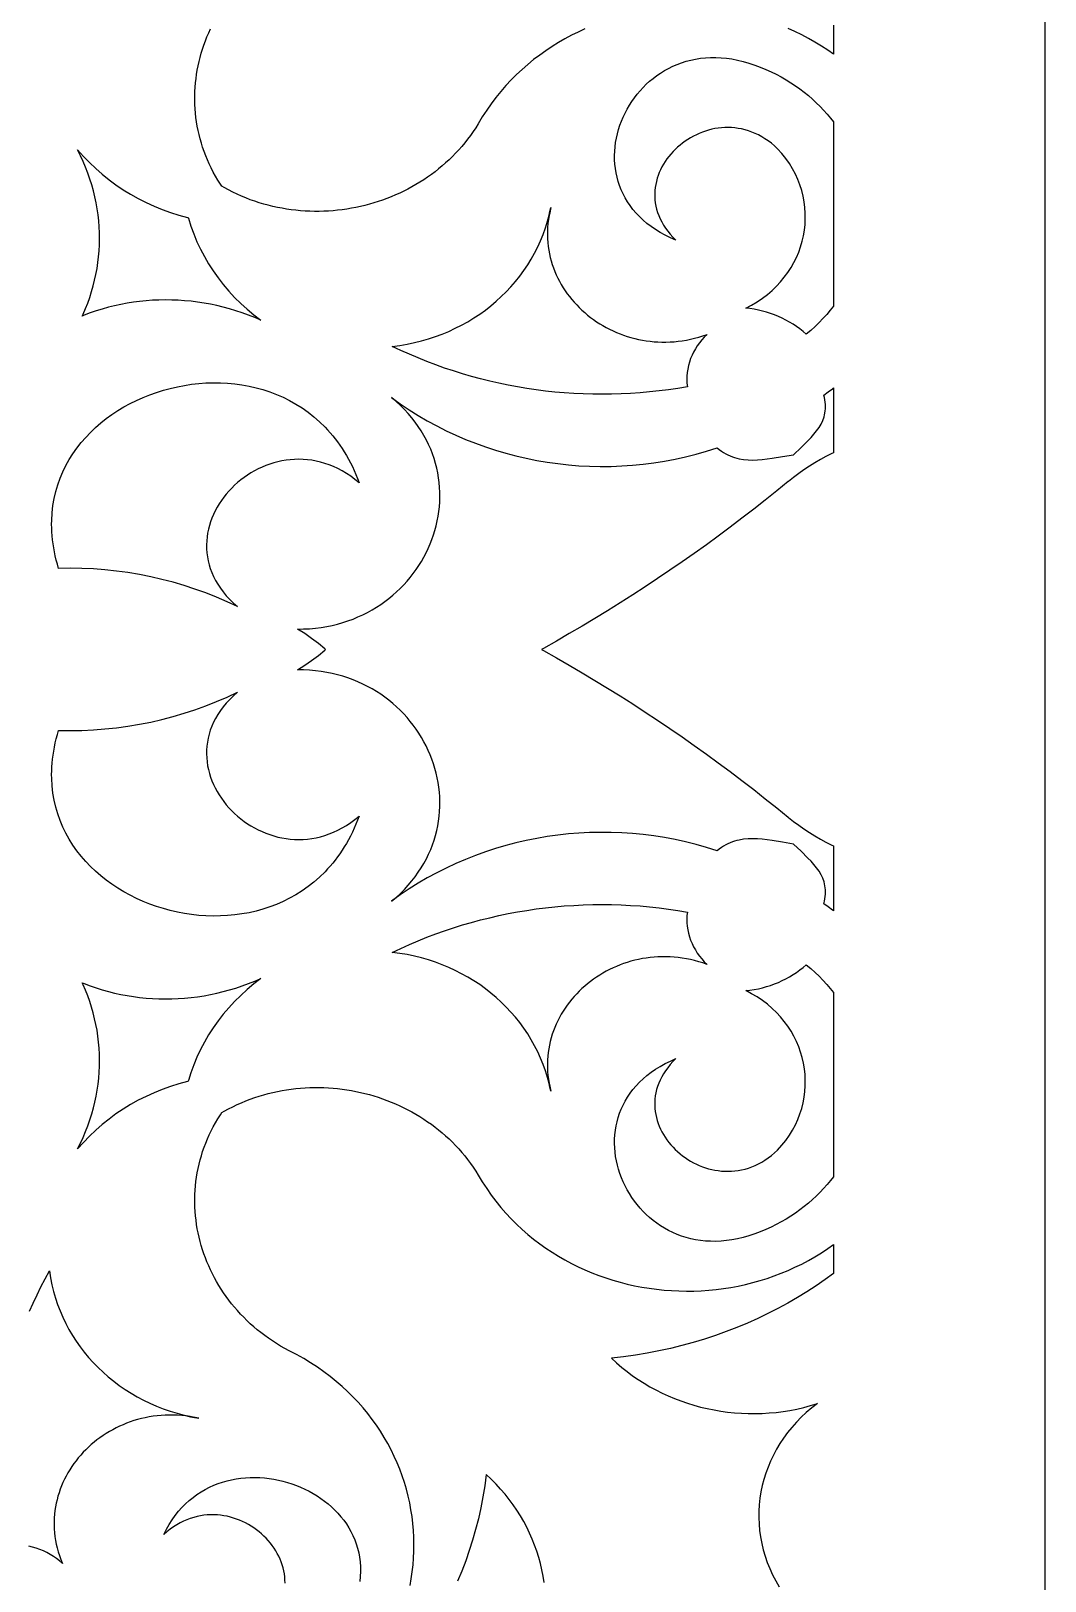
# Model space of a CAD drawing. Extents: x 2430 to 3430, y -1053 to 947.
# Drawn here: x 3190 to 3429.6, y -692.3 to -326.3 of the extents above; entities that cross this region are included whole.
import ezdxf

# ---------------------------------------------------------------- set-up
doc = ezdxf.new("R2010")
doc.units = 0
doc.layers.add('LAYER_1', color=18, linetype='CONTINUOUS')

msp = doc.modelspace()

# ---------------------------------------------------------------- linework, layer by layer
at = {"layer": 'LAYER_1'}
for points in [[(2429.56, -1052.54), (3429.56, -1052.54), (3429.56, 947.46), (2429.56, 947.46)], [(3353.05, -332.6), (3354.32, -332.72), (3355.62, -332.91), (3356.93, -333.16), (3358.27, -333.48), (3359.62, -333.87), (3360.99, -334.33), (3362.31, -334.83), (3363.59, -335.37), (3364.84, -335.93), (3366.06, -336.53), (3367.25, -337.16), (3368.4, -337.82), (3369.52, -338.52), (3370.61, -339.24), (3371.66, -339.99), (3372.68, -340.77), (3373.67, -341.57), (3374.62, -342.4), (3375.54, -343.25), (3376.42, -344.13), (3377.27, -345.03), (3378.09, -345.95), (3378.87, -346.9), (3379.56, -347.78), (3379.56, -391.3), (3378.83, -392.22), (3377.99, -393.21), (3377.11, -394.19), (3376.19, -395.14), (3375.23, -396.07), (3374.22, -396.99), (3373.17, -397.88), (3372.43, -397.24), (3371.66, -396.64), (3370.86, -396.07), (3370.05, -395.53), (3369.21, -395.02), (3368.35, -394.55), (3367.47, -394.11), (3366.57, -393.7), (3365.65, -393.33), (3364.72, -393), (3363.78, -392.7), (3362.82, -392.43), (3361.85, -392.21), (3360.86, -392.02), (3359.87, -391.86), (3358.87, -391.75), (3360.25, -391.03), (3361.56, -390.25), (3362.8, -389.42), (3363.98, -388.52), (3365.09, -387.58), (3366.12, -386.58), (3367.09, -385.54), (3367.98, -384.45), (3368.81, -383.33), (3369.56, -382.17), (3370.23, -380.98), (3370.84, -379.75), (3371.37, -378.5), (3371.82, -377.23), (3372.2, -375.94), (3372.5, -374.63), (3372.73, -373.31), (3372.87, -371.98), (3372.94, -370.64), (3372.93, -369.29), (3372.84, -367.95), (3372.67, -366.61), (3372.42, -365.28), (3372.08, -363.95), (3371.67, -362.64), (3371.17, -361.35), (3370.59, -360.07), (3369.92, -358.82), (3369.17, -357.59), (3368.33, -356.4), (3367.41, -355.23), (3366.4, -354.1), (3365.67, -353.43), (3364.92, -352.81), (3364.17, -352.24), (3363.41, -351.73), (3362.63, -351.26), (3361.86, -350.84), (3361.07, -350.47), (3360.28, -350.15), (3359.49, -349.87), (3358.7, -349.63), (3357.9, -349.44), (3357.1, -349.29), (3356.3, -349.18), (3355.51, -349.12), (3354.72, -349.09), (3353.93, -349.1), (3353.15, -349.15), (3352.37, -349.24), (3351.6, -349.36), (3350.84, -349.52), (3350.09, -349.71), (3349.35, -349.93), (3348.62, -350.18), (3347.9, -350.47), (3347.2, -350.78), (3346.51, -351.13), (3345.84, -351.5), (3345.19, -351.9), (3344.55, -352.32), (3343.94, -352.77), (3343.34, -353.24), (3342.77, -353.73), (3342.21, -354.25), (3341.69, -354.79), (3341.18, -355.35), (3340.71, -355.92), (3340.26, -356.52), (3339.84, -357.13), (3339.44, -357.76), (3339.08, -358.4), (3338.75, -359.05), (3338.45, -359.72), (3338.19, -360.4), (3337.96, -361.09), (3337.77, -361.8), (3337.61, -362.51), (3337.49, -363.22), (3337.41, -363.95), (3337.37, -364.68), (3337.37, -365.42), (3337.42, -366.16), (3337.51, -366.9), (3337.64, -367.65), (3337.82, -368.39), (3338.05, -369.14), (3338.32, -369.88), (3338.64, -370.63), (3339.02, -371.37), (3339.44, -372.11), (3339.92, -372.84), (3340.45, -373.56), (3341.03, -374.28), (3341.67, -374.99), (3342.37, -375.7), (3341.06, -375.13), (3339.82, -374.52), (3338.65, -373.87), (3337.54, -373.19), (3336.49, -372.47), (3335.51, -371.72), (3334.6, -370.94), (3333.74, -370.13), (3332.95, -369.29), (3332.22, -368.42), (3331.55, -367.54), (3330.93, -366.62), (3330.38, -365.69), (3329.88, -364.75), (3329.44, -363.78), (3329.06, -362.8), (3328.73, -361.81), (3328.46, -360.8), (3328.24, -359.79), (3328.07, -358.77), (3327.96, -357.74), (3327.89, -356.72), (3327.88, -355.68), (3327.92, -354.65), (3328, -353.62), (3328.13, -352.6), (3328.32, -351.58), (3328.54, -350.56), (3328.82, -349.56), (3329.13, -348.57), (3329.5, -347.59), (3329.9, -346.62), (3330.35, -345.67), (3330.84, -344.74), (3331.37, -343.83), (3331.94, -342.94), (3332.55, -342.07), (3333.2, -341.23), (3333.89, -340.42), (3334.61, -339.64), (3335.37, -338.88), (3336.17, -338.16), (3337, -337.48), (3337.86, -336.83), (3338.76, -336.22), (3339.69, -335.65), (3340.65, -335.12), (3341.64, -334.64), (3342.66, -334.2), (3343.71, -333.81), (3344.78, -333.46), (3345.89, -333.17), (3347.02, -332.94), (3348.18, -332.75), (3349.36, -332.63), (3350.57, -332.56), (3351.8, -332.55)], [(3202.4, -355.93), (3203.82, -357.39), (3205.31, -358.8), (3206.85, -360.14), (3208.46, -361.42), (3210.11, -362.63), (3211.82, -363.78), (3213.57, -364.85), (3215.37, -365.86), (3217.21, -366.79), (3219.1, -367.65), (3221.02, -368.43), (3222.98, -369.14), (3224.96, -369.76), (3226.98, -370.31), (3227.15, -370.35), (3227.2, -370.51), (3227.79, -372.39), (3228.46, -374.23), (3229.22, -376.05), (3230.07, -377.83), (3230.99, -379.58), (3231.99, -381.29), (3233.07, -382.97), (3234.23, -384.6), (3235.46, -386.18), (3236.77, -387.72), (3238.14, -389.21), (3239.59, -390.64), (3241.11, -392.02), (3242.69, -393.35), (3244.33, -394.61), (3242.88, -393.98), (3241.41, -393.4), (3239.94, -392.86), (3238.45, -392.37), (3236.95, -391.92), (3235.45, -391.51), (3233.94, -391.15), (3232.43, -390.83), (3230.91, -390.55), (3229.38, -390.32), (3227.86, -390.13), (3226.33, -389.98), (3224.81, -389.88), (3223.28, -389.82), (3221.76, -389.8), (3220.24, -389.82), (3218.72, -389.89), (3217.21, -390), (3215.7, -390.15), (3214.21, -390.35), (3212.72, -390.58), (3211.24, -390.86), (3209.77, -391.18), (3208.31, -391.54), (3206.86, -391.95), (3205.43, -392.39), (3204.01, -392.88), (3202.61, -393.41), (3202.1, -393.62), (3202.33, -393.14), (3202.9, -391.84), (3203.42, -390.53), (3203.9, -389.2), (3204.34, -387.85), (3204.73, -386.5), (3205.07, -385.14), (3205.37, -383.76), (3205.63, -382.38), (3205.83, -380.99), (3206, -379.59), (3206.12, -378.18), (3206.19, -376.78), (3206.21, -375.36), (3206.2, -373.95), (3206.13, -372.53), (3206.02, -371.11), (3205.86, -369.7), (3205.66, -368.28), (3205.4, -366.87), (3205.11, -365.45), (3204.76, -364.05), (3204.37, -362.65), (3203.93, -361.25), (3203.45, -359.86), (3202.92, -358.48), (3202.34, -357.11), (3201.71, -355.75), (3201.03, -354.4)], [(3312.48, -369.62), (3312.42, -369.82), (3312.6, -368.95), (3312.83, -368)], [(3312.41, -369.89), (3312.26, -370.82), (3312.15, -371.75), (3312.07, -372.67), (3312.03, -373.58), (3312.02, -374.49), (3312.05, -375.39), (3312.11, -376.28), (3312.21, -377.17), (3312.33, -378.04), (3312.49, -378.91), (3312.69, -379.76), (3312.91, -380.6), (3313.16, -381.44), (3313.45, -382.26), (3313.76, -383.07), (3314.1, -383.86), (3314.47, -384.64), (3314.86, -385.41), (3315.28, -386.17), (3315.73, -386.91), (3316.2, -387.63), (3316.7, -388.34), (3317.22, -389.03), (3317.77, -389.71), (3318.34, -390.36), (3318.93, -391), (3319.54, -391.63), (3320.17, -392.23), (3320.82, -392.81), (3321.5, -393.38), (3322.19, -393.92), (3322.9, -394.44), (3323.63, -394.95), (3324.37, -395.43), (3325.14, -395.88), (3325.91, -396.32), (3326.71, -396.73), (3327.52, -397.12), (3328.34, -397.48), (3329.17, -397.82), (3330.02, -398.13), (3330.88, -398.42), (3331.76, -398.68), (3332.64, -398.91), (3333.53, -399.12), (3334.44, -399.3), (3335.35, -399.45), (3336.27, -399.57), (3337.2, -399.66), (3338.14, -399.72), (3339.08, -399.75), (3340.03, -399.75), (3340.98, -399.72), (3341.94, -399.66), (3342.91, -399.57), (3343.88, -399.44), (3344.85, -399.28), (3345.82, -399.08), (3346.79, -398.85), (3347.77, -398.59), (3348.74, -398.29), (3349.72, -397.95), (3349.08, -398.57), (3348.49, -399.23), (3347.94, -399.91), (3347.43, -400.62), (3346.97, -401.35), (3346.55, -402.11), (3346.18, -402.88), (3345.85, -403.67), (3345.58, -404.48), (3345.35, -405.29), (3345.17, -406.12), (3345.05, -406.95), (3344.97, -407.79), (3344.95, -408.63), (3344.99, -409.47), (3345.07, -410.31), (3342.85, -410.68), (3340.62, -411.01), (3338.38, -411.3), (3336.15, -411.54), (3333.91, -411.74), (3331.67, -411.89), (3329.43, -412), (3327.19, -412.07), (3324.95, -412.09), (3322.71, -412.07), (3320.47, -412), (3318.24, -411.9), (3316.01, -411.74), (3313.79, -411.55), (3311.57, -411.31), (3309.36, -411.03), (3307.15, -410.71), (3304.95, -410.34), (3302.76, -409.93), (3300.58, -409.48), (3298.41, -408.98), (3296.25, -408.45), (3294.1, -407.87), (3291.96, -407.25), (3289.84, -406.58), (3287.73, -405.88), (3285.63, -405.13), (3283.55, -404.34), (3281.48, -403.51), (3279.43, -402.64), (3277.4, -401.73), (3275.38, -400.77), (3277.14, -400.54), (3278.88, -400.25), (3280.59, -399.89), (3282.27, -399.48), (3283.93, -399), (3285.56, -398.46), (3287.16, -397.87), (3288.72, -397.22), (3290.25, -396.51), (3291.75, -395.75), (3293.21, -394.94), (3294.64, -394.07), (3296.02, -393.16), (3297.36, -392.19), (3298.66, -391.18), (3299.92, -390.12), (3301.13, -389.02), (3302.29, -387.88), (3303.41, -386.69), (3304.47, -385.46), (3305.49, -384.19), (3306.45, -382.89), (3307.36, -381.54), (3308.21, -380.16), (3309, -378.75), (3309.74, -377.3), (3310.41, -375.83), (3311.02, -374.32), (3311.57, -372.78), (3312.06, -371.21), (3312.42, -369.82)], [(3234.78, -409.38), (3236.48, -409.46), (3238.18, -409.62), (3239.86, -409.85), (3241.53, -410.16), (3243.19, -410.53), (3244.83, -410.98), (3246.44, -411.51), (3248.03, -412.11), (3249.6, -412.8), (3251.13, -413.56), (3252.62, -414.4), (3254.08, -415.32), (3255.5, -416.32), (3256.87, -417.4), (3258.2, -418.57), (3259.48, -419.82), (3260.1, -420.48), (3260.71, -421.16), (3261.3, -421.86), (3261.88, -422.58), (3262.44, -423.33), (3262.99, -424.09), (3263.52, -424.88), (3264.04, -425.69), (3264.54, -426.52), (3265.02, -427.38), (3265.49, -428.25), (3265.94, -429.15), (3266.37, -430.08), (3266.78, -431.02), (3267.18, -431.99), (3267.55, -432.98), (3266.56, -432.18), (3265.57, -431.45), (3264.56, -430.78), (3263.54, -430.18), (3262.52, -429.64), (3261.5, -429.16), (3260.47, -428.75), (3259.44, -428.39), (3258.4, -428.1), (3257.37, -427.85), (3256.34, -427.67), (3255.31, -427.54), (3254.29, -427.46), (3253.27, -427.43), (3252.26, -427.46), (3251.26, -427.53), (3250.27, -427.65), (3249.29, -427.81), (3248.32, -428.03), (3247.37, -428.28), (3246.43, -428.58), (3245.5, -428.91), (3244.6, -429.29), (3243.71, -429.71), (3242.84, -430.16), (3241.99, -430.64), (3241.17, -431.17), (3240.37, -431.72), (3239.6, -432.31), (3238.85, -432.92), (3238.13, -433.57), (3237.44, -434.24), (3236.79, -434.94), (3236.16, -435.66), (3235.57, -436.4), (3235.01, -437.17), (3234.49, -437.96), (3234, -438.77), (3233.55, -439.6), (3233.15, -440.44), (3232.78, -441.3), (3232.46, -442.17), (3232.18, -443.06), (3231.95, -443.95), (3231.76, -444.86), (3231.62, -445.78), (3231.53, -446.7), (3231.49, -447.63), (3231.5, -448.56), (3231.57, -449.5), (3231.69, -450.44), (3231.86, -451.38), (3232.1, -452.32), (3232.39, -453.25), (3232.74, -454.19), (3233.15, -455.12), (3233.62, -456.04), (3234.16, -456.95), (3234.76, -457.86), (3235.43, -458.76), (3236.17, -459.64), (3236.97, -460.52), (3237.85, -461.37), (3238.8, -462.22), (3236.34, -461.07), (3233.85, -460), (3231.32, -459), (3228.77, -458.08), (3226.19, -457.24), (3223.58, -456.48), (3220.95, -455.79), (3218.3, -455.18), (3215.63, -454.65), (3212.94, -454.2), (3210.23, -453.83), (3207.51, -453.54), (3204.79, -453.33), (3202.05, -453.2), (3199.3, -453.16), (3196.55, -453.19), (3196.26, -452.2), (3196, -451.22), (3195.76, -450.24), (3195.56, -449.28), (3195.39, -448.32), (3195.24, -447.37), (3195.12, -446.43), (3195.02, -445.5), (3194.96, -444.58), (3194.92, -443.66), (3194.9, -442.76), (3194.92, -441.87), (3195.02, -440.1), (3195.21, -438.38), (3195.5, -436.7), (3195.89, -435.06), (3196.36, -433.46), (3196.92, -431.9), (3197.56, -430.38), (3198.28, -428.91), (3199.07, -427.49), (3199.94, -426.11), (3200.88, -424.78), (3201.89, -423.5), (3202.96, -422.26), (3204.09, -421.08), (3205.28, -419.95), (3206.52, -418.86), (3207.82, -417.84), (3209.16, -416.86), (3210.55, -415.94), (3211.98, -415.08), (3213.45, -414.27), (3214.96, -413.52), (3216.5, -412.83), (3218.08, -412.2), (3219.68, -411.63), (3221.3, -411.12), (3222.94, -410.68), (3224.6, -410.29), (3226.28, -409.97), (3227.97, -409.72), (3229.67, -409.53), (3231.37, -409.41), (3233.08, -409.36)], [(3379.56, -425.92), (3379.18, -426.1), (3377.82, -426.79), (3376.49, -427.51), (3375.18, -428.28), (3373.89, -429.08), (3372.62, -429.92), (3371.38, -430.8), (3370.16, -431.71), (3368.97, -432.67), (3368.92, -432.69), (3366.22, -434.89), (3363.49, -437.07), (3360.75, -439.23), (3357.98, -441.36), (3355.19, -443.47), (3352.39, -445.55), (3349.56, -447.61), (3346.71, -449.65), (3343.85, -451.66), (3340.96, -453.64), (3338.05, -455.6), (3335.13, -457.53), (3332.19, -459.44), (3329.23, -461.33), (3326.24, -463.18), (3323.25, -465.02), (3320.23, -466.82), (3317.19, -468.6), (3314.14, -470.36), (3311.07, -472.09), (3310.64, -472.33), (3311.07, -472.57), (3314.14, -474.29), (3317.19, -476.05), (3320.23, -477.83), (3323.25, -479.63), (3326.24, -481.47), (3329.23, -483.32), (3332.19, -485.21), (3335.13, -487.12), (3338.05, -489.05), (3340.96, -491.01), (3343.85, -492.99), (3346.71, -495), (3349.56, -497.04), (3352.39, -499.1), (3355.19, -501.18), (3357.98, -503.29), (3360.75, -505.42), (3363.49, -507.58), (3366.22, -509.76), (3368.92, -511.97), (3368.97, -511.99), (3370.16, -512.94), (3371.38, -513.85), (3372.62, -514.73), (3373.89, -515.57), (3375.18, -516.37), (3376.49, -517.14), (3377.82, -517.86), (3379.18, -518.55), (3379.56, -518.73), (3379.56, -534.06), (3379.35, -533.89), (3378.34, -533.13), (3377.3, -532.38), (3377.44, -531.79), (3377.55, -531.22), (3377.63, -530.67), (3377.68, -530.13), (3377.7, -529.61), (3377.69, -529.11), (3377.65, -528.62), (3377.58, -528.15), (3377.49, -527.68), (3377.37, -527.23), (3377.06, -526.36), (3376.66, -525.52), (3376.18, -524.71), (3375.62, -523.92), (3374.99, -523.14), (3374.3, -522.36), (3373.56, -521.59), (3371.93, -519.99), (3370.16, -518.29), (3367.54, -517.88), (3365.07, -517.47), (3363.89, -517.3), (3362.73, -517.16), (3361.61, -517.07), (3360.5, -517.03), (3359.41, -517.06), (3358.34, -517.16), (3357.28, -517.34), (3356.75, -517.47), (3356.23, -517.62), (3355.71, -517.8), (3355.19, -518.01), (3354.67, -518.24), (3354.15, -518.51), (3353.63, -518.8), (3353.12, -519.13), (3352.6, -519.5), (3352.08, -519.9), (3349.62, -519.12), (3347.15, -518.42), (3344.66, -517.79), (3342.17, -517.25), (3339.66, -516.77), (3337.14, -516.38), (3334.62, -516.06), (3332.1, -515.81), (3329.57, -515.64), (3327.04, -515.55), (3324.51, -515.53), (3321.99, -515.58), (3319.47, -515.71), (3316.96, -515.91), (3314.46, -516.19), (3311.97, -516.53), (3309.5, -516.96), (3307.03, -517.45), (3304.59, -518.01), (3302.16, -518.65), (3299.76, -519.36), (3297.37, -520.14), (3295.01, -520.99), (3292.68, -521.91), (3290.38, -522.9), (3288.1, -523.96), (3285.86, -525.09), (3283.65, -526.29), (3281.48, -527.56), (3279.35, -528.9), (3277.25, -530.31), (3275.2, -531.78), (3276.27, -530.87), (3277.28, -529.93), (3278.24, -528.98), (3279.14, -528), (3279.99, -527), (3280.78, -525.99), (3281.52, -524.96), (3282.21, -523.91), (3282.84, -522.85), (3283.43, -521.78), (3283.96, -520.69), (3284.45, -519.59), (3284.88, -518.49), (3285.26, -517.37), (3285.6, -516.25), (3285.89, -515.12), (3286.12, -513.99), (3286.32, -512.85), (3286.46, -511.71), (3286.56, -510.57), (3286.61, -509.43), (3286.62, -508.29), (3286.58, -507.15), (3286.5, -506.02), (3286.38, -504.89), (3286.21, -503.77), (3286, -502.65), (3285.74, -501.54), (3285.45, -500.44), (3285.11, -499.36), (3284.74, -498.28), (3284.32, -497.22), (3283.87, -496.17), (3283.37, -495.13), (3282.84, -494.12), (3282.27, -493.12), (3281.66, -492.14), (3281.01, -491.17), (3280.33, -490.24), (3279.62, -489.32), (3278.86, -488.42), (3278.08, -487.56), (3277.25, -486.71), (3276.4, -485.9), (3275.51, -485.11), (3274.59, -484.35), (3273.63, -483.63), (3272.65, -482.93), (3271.63, -482.27), (3270.59, -481.64), (3269.51, -481.05), (3268.4, -480.5), (3267.27, -479.98), (3266.1, -479.5), (3264.91, -479.06), (3263.69, -478.67), (3262.45, -478.31), (3261.17, -478), (3259.88, -477.74), (3258.55, -477.52), (3257.2, -477.35), (3255.83, -477.22), (3254.43, -477.15), (3253.01, -477.13), (3254.7, -476.05), (3256.33, -474.92), (3257.91, -473.73), (3259.43, -472.49), (3259.61, -472.33), (3259.43, -472.16), (3257.91, -470.92), (3256.33, -469.73), (3254.7, -468.6), (3253.01, -467.52), (3254.43, -467.5), (3255.83, -467.43), (3257.2, -467.3), (3258.55, -467.13), (3259.88, -466.91), (3261.17, -466.65), (3262.45, -466.34), (3263.69, -465.99), (3264.91, -465.59), (3266.1, -465.15), (3267.27, -464.67), (3268.4, -464.16), (3269.51, -463.6), (3270.59, -463.01), (3271.63, -462.38), (3272.65, -461.72), (3273.63, -461.02), (3274.59, -460.3), (3275.51, -459.54), (3276.4, -458.75), (3277.25, -457.94), (3278.08, -457.09), (3278.86, -456.23), (3279.62, -455.33), (3280.33, -454.42), (3281.01, -453.48), (3281.66, -452.52), (3282.27, -451.53), (3282.84, -450.53), (3283.37, -449.52), (3283.87, -448.48), (3284.32, -447.43), (3284.74, -446.37), (3285.11, -445.29), (3285.45, -444.21), (3285.74, -443.11), (3286, -442), (3286.21, -440.88), (3286.38, -439.76), (3286.5, -438.63), (3286.58, -437.5), (3286.62, -436.36), (3286.61, -435.22), (3286.56, -434.08), (3286.46, -432.94), (3286.32, -431.8), (3286.12, -430.66), (3285.89, -429.53), (3285.6, -428.4), (3285.26, -427.28), (3284.88, -426.16), (3284.45, -425.06), (3283.96, -423.96), (3283.43, -422.88), (3282.84, -421.8), (3282.21, -420.74), (3281.52, -419.69), (3280.78, -418.66), (3279.99, -417.65), (3279.14, -416.65), (3278.24, -415.67), (3277.28, -414.72), (3276.27, -413.78), (3275.2, -412.87), (3277.25, -414.34), (3279.35, -415.75), (3281.48, -417.09), (3283.65, -418.36), (3285.86, -419.56), (3288.1, -420.69), (3290.38, -421.75), (3292.68, -422.74), (3295.01, -423.66), (3297.37, -424.51), (3299.76, -425.29), (3302.16, -426), (3304.59, -426.64), (3307.03, -427.2), (3309.5, -427.7), (3311.97, -428.12), (3314.46, -428.46), (3316.96, -428.74), (3319.47, -428.94), (3321.99, -429.07), (3324.51, -429.12), (3327.04, -429.1), (3329.57, -429.01), (3332.1, -428.84), (3334.62, -428.59), (3337.14, -428.27), (3339.66, -427.88), (3342.17, -427.4), (3344.66, -426.86), (3347.15, -426.23), (3349.62, -425.53), (3352.08, -424.75), (3352.6, -425.15), (3353.12, -425.52), (3353.63, -425.85), (3354.15, -426.14), (3354.67, -426.41), (3355.19, -426.65), (3355.71, -426.85), (3356.23, -427.03), (3356.75, -427.18), (3357.28, -427.31), (3358.34, -427.49), (3359.41, -427.59), (3360.5, -427.62), (3361.61, -427.58), (3362.73, -427.49), (3363.89, -427.35), (3365.07, -427.18), (3367.54, -426.77), (3370.16, -426.36), (3371.93, -424.66), (3373.56, -423.07), (3374.3, -422.29), (3374.99, -421.51), (3375.62, -420.73), (3376.18, -419.94), (3376.66, -419.13), (3377.06, -418.29), (3377.37, -417.42), (3377.49, -416.97), (3377.58, -416.51), (3377.65, -416.03), (3377.69, -415.54), (3377.7, -415.04), (3377.68, -414.52), (3377.63, -413.98), (3377.55, -413.43), (3377.44, -412.86), (3377.3, -412.27), (3378.34, -411.52), (3379.35, -410.76), (3379.56, -410.59)], [(3237.85, -483.28), (3236.97, -484.14), (3236.17, -485.01), (3235.43, -485.89), (3234.76, -486.79), (3234.16, -487.7), (3233.62, -488.61), (3233.15, -489.54), (3232.74, -490.46), (3232.39, -491.4), (3232.1, -492.33), (3231.86, -493.27), (3231.69, -494.21), (3231.57, -495.15), (3231.5, -496.09), (3231.49, -497.02), (3231.53, -497.95), (3231.62, -498.87), (3231.76, -499.79), (3231.95, -500.7), (3232.18, -501.59), (3232.46, -502.48), (3232.78, -503.35), (3233.15, -504.21), (3233.55, -505.05), (3234, -505.88), (3234.49, -506.69), (3235.01, -507.48), (3235.57, -508.25), (3236.16, -508.99), (3236.79, -509.71), (3237.44, -510.41), (3238.13, -511.08), (3238.85, -511.73), (3239.6, -512.35), (3240.37, -512.93), (3241.17, -513.48), (3241.99, -514.01), (3242.84, -514.49), (3243.71, -514.95), (3244.6, -515.36), (3245.5, -515.74), (3246.43, -516.07), (3247.37, -516.37), (3248.32, -516.63), (3249.29, -516.84), (3250.27, -517), (3251.26, -517.12), (3252.26, -517.19), (3253.27, -517.22), (3254.29, -517.19), (3255.31, -517.11), (3256.34, -516.98), (3257.37, -516.8), (3258.4, -516.56), (3259.44, -516.26), (3260.47, -515.9), (3261.5, -515.49), (3262.52, -515.01), (3263.54, -514.47), (3264.56, -513.87), (3265.57, -513.2), (3266.56, -512.47), (3267.55, -511.67), (3267.18, -512.66), (3266.78, -513.63), (3266.37, -514.57), (3265.94, -515.5), (3265.49, -516.4), (3265.02, -517.27), (3264.54, -518.13), (3264.04, -518.96), (3263.52, -519.77), (3262.99, -520.56), (3262.44, -521.33), (3261.88, -522.07), (3261.3, -522.79), (3260.71, -523.49), (3260.1, -524.17), (3259.48, -524.83), (3258.2, -526.08), (3256.87, -527.25), (3255.5, -528.33), (3254.08, -529.33), (3252.62, -530.25), (3251.13, -531.09), (3249.6, -531.85), (3248.03, -532.54), (3246.44, -533.14), (3244.83, -533.67), (3243.19, -534.12), (3241.53, -534.5), (3239.86, -534.8), (3238.18, -535.03), (3236.48, -535.19), (3234.78, -535.27), (3233.08, -535.29), (3231.37, -535.24), (3229.67, -535.12), (3227.97, -534.93), (3226.28, -534.68), (3224.6, -534.36), (3222.94, -533.98), (3221.3, -533.53), (3219.68, -533.02), (3218.08, -532.45), (3216.5, -531.82), (3214.96, -531.13), (3213.45, -530.38), (3211.98, -529.57), (3210.55, -528.71), (3209.16, -527.79), (3207.82, -526.81), (3206.52, -525.79), (3205.28, -524.71), (3204.09, -523.57), (3202.96, -522.39), (3201.89, -521.15), (3200.88, -519.87), (3199.94, -518.54), (3199.07, -517.16), (3198.28, -515.74), (3197.56, -514.27), (3196.92, -512.75), (3196.36, -511.19), (3195.89, -509.59), (3195.5, -507.95), (3195.21, -506.27), (3195.02, -504.55), (3194.92, -502.79), (3194.9, -501.89), (3194.92, -500.99), (3194.96, -500.07), (3195.02, -499.15), (3195.12, -498.22), (3195.24, -497.28), (3195.39, -496.33), (3195.56, -495.37), (3195.76, -494.41), (3196, -493.43), (3196.26, -492.45), (3196.55, -491.46), (3199.3, -491.5), (3202.05, -491.45), (3204.79, -491.32), (3207.51, -491.11), (3210.23, -490.82), (3212.94, -490.45), (3215.63, -490), (3218.3, -489.47), (3220.95, -488.86), (3223.58, -488.17), (3226.19, -487.41), (3228.77, -486.57), (3231.32, -485.65), (3233.85, -484.65), (3236.34, -483.58), (3238.8, -482.43)], [(3327.19, -532.58), (3329.43, -532.65), (3331.67, -532.76), (3333.91, -532.91), (3336.15, -533.11), (3338.38, -533.35), (3340.62, -533.64), (3342.85, -533.97), (3345.07, -534.34), (3344.99, -535.18), (3344.95, -536.02), (3344.97, -536.86), (3345.05, -537.7), (3345.17, -538.53), (3345.35, -539.36), (3345.58, -540.18), (3345.85, -540.98), (3346.18, -541.77), (3346.55, -542.55), (3346.97, -543.3), (3347.43, -544.03), (3347.94, -544.74), (3348.49, -545.42), (3349.08, -546.08), (3349.72, -546.7), (3348.74, -546.36), (3347.77, -546.06), (3346.79, -545.8), (3345.82, -545.57), (3344.85, -545.37), (3343.88, -545.21), (3342.91, -545.08), (3341.94, -544.99), (3340.98, -544.93), (3340.03, -544.9), (3339.08, -544.9), (3338.14, -544.93), (3337.2, -544.99), (3336.27, -545.08), (3335.35, -545.2), (3334.44, -545.35), (3333.53, -545.53), (3332.64, -545.74), (3331.76, -545.97), (3330.88, -546.23), (3330.02, -546.52), (3329.17, -546.83), (3328.34, -547.17), (3327.52, -547.53), (3326.71, -547.92), (3325.91, -548.33), (3325.14, -548.77), (3324.37, -549.23), (3323.63, -549.7), (3322.9, -550.21), (3322.19, -550.73), (3321.5, -551.27), (3320.82, -551.84), (3320.17, -552.42), (3319.54, -553.02), (3318.93, -553.65), (3318.34, -554.29), (3317.77, -554.95), (3317.22, -555.62), (3316.7, -556.31), (3316.2, -557.02), (3315.73, -557.75), (3315.28, -558.48), (3314.86, -559.24), (3314.47, -560.01), (3314.1, -560.79), (3313.76, -561.59), (3313.45, -562.39), (3313.16, -563.21), (3312.91, -564.05), (3312.69, -564.89), (3312.49, -565.74), (3312.33, -566.61), (3312.21, -567.48), (3312.11, -568.37), (3312.05, -569.26), (3312.02, -570.16), (3312.03, -571.07), (3312.07, -571.98), (3312.15, -572.9), (3312.26, -573.83), (3312.41, -574.76), (3312.42, -574.83), (3312.06, -573.44), (3311.57, -571.87), (3311.02, -570.33), (3310.41, -568.82), (3309.74, -567.35), (3309, -565.9), (3308.21, -564.49), (3307.36, -563.11), (3306.45, -561.76), (3305.49, -560.46), (3304.47, -559.19), (3303.41, -557.96), (3302.29, -556.77), (3301.13, -555.63), (3299.92, -554.53), (3298.66, -553.47), (3297.36, -552.46), (3296.02, -551.49), (3294.64, -550.58), (3293.21, -549.72), (3291.75, -548.9), (3290.25, -548.14), (3288.72, -547.43), (3287.16, -546.78), (3285.56, -546.19), (3283.93, -545.65), (3282.27, -545.17), (3280.59, -544.76), (3278.88, -544.4), (3277.14, -544.11), (3275.38, -543.88), (3277.4, -542.92), (3279.43, -542.01), (3281.48, -541.14), (3283.55, -540.31), (3285.63, -539.52), (3287.73, -538.77), (3289.84, -538.07), (3291.96, -537.4), (3294.1, -536.78), (3296.25, -536.2), (3298.41, -535.67), (3300.58, -535.17), (3302.76, -534.72), (3304.95, -534.31), (3307.15, -533.94), (3309.36, -533.62), (3311.57, -533.34), (3313.79, -533.1), (3316.01, -532.91), (3318.24, -532.76), (3320.47, -532.65), (3322.71, -532.58), (3324.95, -532.56)], [(3374.22, -547.67), (3375.23, -548.58), (3376.19, -549.51), (3377.11, -550.46), (3377.99, -551.44), (3378.83, -552.43), (3379.56, -553.35), (3379.56, -596.87), (3378.87, -597.76), (3378.09, -598.7), (3377.27, -599.62), (3376.42, -600.52), (3375.54, -601.4), (3374.62, -602.25), (3373.67, -603.08), (3372.68, -603.88), (3371.66, -604.66), (3370.61, -605.41), (3369.52, -606.13), (3368.4, -606.83), (3367.25, -607.49), (3366.06, -608.12), (3364.84, -608.72), (3363.59, -609.29), (3362.31, -609.82), (3360.99, -610.32), (3359.62, -610.78), (3358.27, -611.17), (3356.93, -611.49), (3355.62, -611.75), (3354.32, -611.93), (3353.05, -612.05), (3351.8, -612.1), (3350.57, -612.09), (3349.36, -612.03), (3348.18, -611.9), (3347.02, -611.72), (3345.89, -611.48), (3344.78, -611.19), (3343.71, -610.84), (3342.66, -610.45), (3341.64, -610.01), (3340.65, -609.53), (3339.69, -609), (3338.76, -608.43), (3337.86, -607.82), (3337, -607.17), (3336.17, -606.49), (3335.37, -605.77), (3334.61, -605.02), (3333.89, -604.23), (3333.2, -603.42), (3332.55, -602.58), (3331.94, -601.71), (3331.37, -600.82), (3330.84, -599.91), (3330.35, -598.98), (3329.9, -598.03), (3329.5, -597.07), (3329.13, -596.09), (3328.82, -595.09), (3328.54, -594.09), (3328.32, -593.07), (3328.13, -592.05), (3328, -591.03), (3327.92, -590), (3327.88, -588.97), (3327.89, -587.94), (3327.96, -586.91), (3328.07, -585.88), (3328.24, -584.86), (3328.46, -583.85), (3328.73, -582.84), (3329.06, -581.85), (3329.44, -580.87), (3329.88, -579.91), (3330.38, -578.96), (3330.93, -578.03), (3331.55, -577.12), (3332.22, -576.23), (3332.95, -575.36), (3333.74, -574.52), (3334.6, -573.71), (3335.51, -572.93), (3336.49, -572.18), (3337.54, -571.46), (3338.65, -570.78), (3339.82, -570.13), (3341.06, -569.52), (3342.37, -568.95), (3341.67, -569.66), (3341.03, -570.37), (3340.45, -571.09), (3339.92, -571.81), (3339.44, -572.54), (3339.02, -573.28), (3338.64, -574.02), (3338.32, -574.77), (3338.05, -575.51), (3337.82, -576.26), (3337.64, -577), (3337.51, -577.75), (3337.42, -578.49), (3337.37, -579.23), (3337.37, -579.97), (3337.41, -580.7), (3337.49, -581.43), (3337.61, -582.15), (3337.77, -582.86), (3337.96, -583.56), (3338.19, -584.25), (3338.45, -584.93), (3338.75, -585.6), (3339.08, -586.25), (3339.44, -586.9), (3339.84, -587.52), (3340.26, -588.13), (3340.71, -588.73), (3341.18, -589.3), (3341.69, -589.86), (3342.21, -590.4), (3342.77, -590.92), (3343.34, -591.41), (3343.94, -591.88), (3344.55, -592.33), (3345.19, -592.76), (3345.84, -593.15), (3346.51, -593.53), (3347.2, -593.87), (3347.9, -594.18), (3348.62, -594.47), (3349.35, -594.72), (3350.09, -594.95), (3350.84, -595.14), (3351.6, -595.29), (3352.37, -595.41), (3353.15, -595.5), (3353.93, -595.55), (3354.72, -595.56), (3355.51, -595.53), (3356.3, -595.47), (3357.1, -595.36), (3357.9, -595.21), (3358.7, -595.02), (3359.49, -594.79), (3360.28, -594.51), (3361.07, -594.18), (3361.86, -593.81), (3362.63, -593.39), (3363.41, -592.92), (3364.17, -592.41), (3364.92, -591.84), (3365.67, -591.22), (3366.4, -590.55), (3367.41, -589.42), (3368.33, -588.25), (3369.17, -587.06), (3369.92, -585.83), (3370.59, -584.58), (3371.17, -583.3), (3371.67, -582.01), (3372.08, -580.7), (3372.42, -579.37), (3372.67, -578.04), (3372.84, -576.7), (3372.93, -575.36), (3372.94, -574.01), (3372.87, -572.67), (3372.73, -571.34), (3372.5, -570.02), (3372.2, -568.71), (3371.82, -567.42), (3371.37, -566.15), (3370.84, -564.9), (3370.23, -563.67), (3369.56, -562.48), (3368.81, -561.32), (3367.98, -560.2), (3367.09, -559.11), (3366.12, -558.07), (3365.09, -557.08), (3363.98, -556.13), (3362.8, -555.24), (3361.56, -554.4), (3360.25, -553.62), (3358.87, -552.9), (3359.87, -552.79), (3360.86, -552.63), (3361.85, -552.44), (3362.82, -552.22), (3363.78, -551.95), (3364.72, -551.65), (3365.65, -551.32), (3366.57, -550.95), (3367.47, -550.54), (3368.35, -550.1), (3369.21, -549.63), (3370.05, -549.12), (3370.86, -548.58), (3371.66, -548.01), (3372.43, -547.41), (3373.17, -546.78)], [(3242.69, -551.3), (3241.11, -552.63), (3239.59, -554.01), (3238.14, -555.44), (3236.77, -556.93), (3235.46, -558.47), (3234.23, -560.06), (3233.07, -561.68), (3231.99, -563.36), (3230.99, -565.07), (3230.07, -566.82), (3229.22, -568.6), (3228.46, -570.42), (3227.79, -572.27), (3227.2, -574.14), (3227.15, -574.3), (3226.98, -574.34), (3224.96, -574.89), (3222.98, -575.51), (3221.02, -576.22), (3219.1, -577), (3217.21, -577.86), (3215.37, -578.79), (3213.57, -579.8), (3211.82, -580.87), (3210.11, -582.02), (3208.46, -583.23), (3206.85, -584.51), (3205.31, -585.85), (3203.82, -587.26), (3202.4, -588.73), (3201.03, -590.25), (3201.71, -588.9), (3202.34, -587.54), (3202.92, -586.17), (3203.45, -584.79), (3203.93, -583.4), (3204.37, -582.01), (3204.76, -580.6), (3205.11, -579.2), (3205.4, -577.79), (3205.66, -576.37), (3205.86, -574.95), (3206.02, -573.54), (3206.13, -572.12), (3206.2, -570.7), (3206.21, -569.29), (3206.19, -567.87), (3206.12, -566.47), (3206, -565.06), (3205.83, -563.66), (3205.63, -562.27), (3205.37, -560.89), (3205.07, -559.52), (3204.73, -558.15), (3204.34, -556.8), (3203.9, -555.45), (3203.42, -554.12), (3202.9, -552.81), (3202.33, -551.51), (3202.1, -551.03), (3202.61, -551.24), (3204.01, -551.77), (3205.43, -552.26), (3206.86, -552.7), (3208.31, -553.11), (3209.77, -553.47), (3211.24, -553.79), (3212.72, -554.07), (3214.21, -554.3), (3215.7, -554.5), (3217.21, -554.65), (3218.72, -554.76), (3220.24, -554.83), (3221.76, -554.85), (3223.28, -554.83), (3224.81, -554.77), (3226.33, -554.67), (3227.86, -554.52), (3229.38, -554.33), (3230.91, -554.1), (3232.43, -553.82), (3233.94, -553.5), (3235.45, -553.14), (3236.95, -552.73), (3238.45, -552.28), (3239.94, -551.79), (3241.41, -551.25), (3242.88, -550.67), (3244.33, -550.04)], [(3312.48, -575.03), (3312.83, -576.65), (3312.6, -575.7), (3312.42, -574.83)], [(3228.67, -653.66), (3229.68, -653.87), (3227.94, -653.55), (3227.72, -653.5)]]:
    msp.add_lwpolyline(points, close=True, dxfattribs=at)
for points in [[(3379.56, -324.92), (3379.56, -331.79), (3378.22, -330.84), (3376.73, -329.86), (3375.21, -328.92), (3373.67, -328.04), (3372.1, -327.2), (3370.5, -326.42), (3368.89, -325.69)], [(3320.89, -325.81), (3319.28, -326.54), (3317.7, -327.32), (3316.15, -328.15), (3314.62, -329.04), (3313.11, -329.97), (3311.64, -330.95), (3310.19, -331.98), (3308.77, -333.06), (3307.39, -334.19), (3306.04, -335.37), (3304.73, -336.59), (3303.45, -337.87), (3302.21, -339.2), (3301.01, -340.57), (3299.85, -342), (3298.74, -343.47), (3297.67, -345), (3296.64, -346.57), (3295.67, -348.19), (3295.08, -349.14), (3294.47, -350.06), (3293.83, -350.97), (3293.17, -351.85), (3292.49, -352.71), (3291.79, -353.56), (3291.07, -354.38), (3290.32, -355.18), (3289.56, -355.96), (3288.78, -356.72), (3287.98, -357.46), (3287.16, -358.17), (3286.32, -358.86), (3285.47, -359.54), (3284.6, -360.19), (3283.72, -360.81), (3282.81, -361.42), (3281.9, -362), (3280.97, -362.56), (3280.03, -363.1), (3279.07, -363.62), (3278.1, -364.11), (3277.12, -364.58), (3276.13, -365.02), (3275.13, -365.44), (3274.11, -365.84), (3273.09, -366.22), (3272.06, -366.57), (3271.02, -366.9), (3269.97, -367.2), (3268.92, -367.48), (3267.86, -367.73), (3266.79, -367.96), (3265.72, -368.16), (3264.64, -368.34), (3263.55, -368.5), (3262.47, -368.63), (3261.38, -368.73), (3260.29, -368.81), (3259.19, -368.87), (3258.09, -368.89), (3257, -368.9), (3255.9, -368.87), (3254.8, -368.82), (3253.7, -368.74), (3252.6, -368.64), (3251.51, -368.51), (3250.42, -368.36), (3249.33, -368.17), (3248.24, -367.96), (3247.16, -367.72), (3246.08, -367.46), (3245.01, -367.17), (3243.94, -366.85), (3242.88, -366.5), (3241.83, -366.13), (3240.79, -365.72), (3239.75, -365.29), (3238.72, -364.83), (3237.7, -364.34), (3236.69, -363.83), (3235.69, -363.28), (3235.12, -362.95), (3234.77, -362.43), (3234.18, -361.5), (3233.62, -360.56), (3233.1, -359.61), (3232.6, -358.65), (3232.14, -357.69), (3231.7, -356.72), (3231.3, -355.74), (3230.93, -354.76), (3230.58, -353.77), (3230.27, -352.77), (3229.98, -351.77), (3229.73, -350.76), (3229.5, -349.76), (3229.3, -348.74), (3229.13, -347.73), (3229, -346.71), (3228.88, -345.69), (3228.8, -344.68), (3228.75, -343.66), (3228.72, -342.64), (3228.72, -341.62), (3228.75, -340.6), (3228.81, -339.58), (3228.9, -338.56), (3229.01, -337.55), (3229.15, -336.54), (3229.31, -335.54), (3229.51, -334.54), (3229.73, -333.54), (3229.98, -332.55), (3230.25, -331.56), (3230.55, -330.58), (3230.87, -329.61), (3231.23, -328.64), (3231.6, -327.68), (3232.01, -326.74), (3232.44, -325.8)], [(3279.56, -693.39), (3279.85, -691.77), (3280.09, -690.15), (3280.28, -688.52), (3280.41, -686.88), (3280.48, -685.25), (3280.5, -683.61), (3280.47, -681.98), (3280.38, -680.34), (3280.24, -678.71), (3280.04, -677.08), (3279.79, -675.46), (3279.49, -673.85), (3279.13, -672.24), (3278.72, -670.65), (3278.25, -669.06), (3277.73, -667.49), (3277.16, -665.93), (3276.53, -664.39), (3275.85, -662.87), (3275.11, -661.36), (3274.32, -659.87), (3273.48, -658.4), (3272.59, -656.96), (3271.64, -655.53), (3270.63, -654.14), (3269.58, -652.76), (3268.47, -651.42), (3267.31, -650.11), (3266.09, -648.82), (3264.82, -647.57), (3263.5, -646.35), (3262.12, -645.16), (3260.7, -644.01), (3259.21, -642.9), (3257.68, -641.82), (3256.09, -640.79), (3254.45, -639.79), (3252.76, -638.84), (3251.01, -637.93), (3250, -637.39), (3249, -636.82), (3248.03, -636.23), (3247.07, -635.62), (3246.14, -634.98), (3245.24, -634.33), (3244.35, -633.66), (3243.49, -632.97), (3242.65, -632.26), (3241.83, -631.54), (3241.04, -630.79), (3240.27, -630.03), (3239.52, -629.26), (3238.8, -628.46), (3238.1, -627.65), (3237.42, -626.83), (3236.77, -626), (3236.14, -625.15), (3235.54, -624.28), (3234.96, -623.41), (3234.41, -622.52), (3233.88, -621.62), (3233.37, -620.71), (3232.89, -619.79), (3232.44, -618.86), (3232.01, -617.92), (3231.6, -616.97), (3231.23, -616.01), (3230.87, -615.04), (3230.55, -614.07), (3230.25, -613.09), (3229.98, -612.1), (3229.73, -611.11), (3229.51, -610.12), (3229.31, -609.11), (3229.15, -608.11), (3229.01, -607.1), (3228.9, -606.09), (3228.81, -605.07), (3228.75, -604.05), (3228.72, -603.04), (3228.72, -602.02), (3228.75, -601), (3228.8, -599.98), (3228.88, -598.96), (3229, -597.94), (3229.13, -596.92), (3229.3, -595.91), (3229.5, -594.89), (3229.73, -593.89), (3229.98, -592.88), (3230.27, -591.88), (3230.58, -590.88), (3230.93, -589.89), (3231.3, -588.91), (3231.7, -587.93), (3232.14, -586.96), (3232.6, -586), (3233.1, -585.04), (3233.62, -584.09), (3234.18, -583.15), (3234.77, -582.23), (3235.12, -581.7), (3235.69, -581.37), (3236.69, -580.82), (3237.7, -580.31), (3238.72, -579.82), (3239.75, -579.36), (3240.79, -578.93), (3241.83, -578.52), (3242.88, -578.15), (3243.94, -577.8), (3245.01, -577.48), (3246.08, -577.19), (3247.16, -576.93), (3248.24, -576.69), (3249.33, -576.48), (3250.42, -576.3), (3251.51, -576.14), (3252.6, -576.01), (3253.7, -575.91), (3254.8, -575.83), (3255.9, -575.78), (3257, -575.76), (3258.09, -575.76), (3259.19, -575.78), (3260.29, -575.84), (3261.38, -575.92), (3262.47, -576.02), (3263.55, -576.15), (3264.64, -576.31), (3265.72, -576.49), (3266.79, -576.69), (3267.86, -576.92), (3268.92, -577.17), (3269.97, -577.45), (3271.02, -577.76), (3272.06, -578.08), (3273.09, -578.43), (3274.11, -578.81), (3275.13, -579.21), (3276.13, -579.63), (3277.12, -580.07), (3278.1, -580.54), (3279.07, -581.03), (3280.03, -581.55), (3280.97, -582.09), (3281.9, -582.65), (3282.81, -583.23), (3283.72, -583.84), (3284.6, -584.46), (3285.47, -585.11), (3286.32, -585.79), (3287.16, -586.48), (3287.98, -587.2), (3288.78, -587.93), (3289.56, -588.69), (3290.32, -589.47), (3291.07, -590.27), (3291.79, -591.09), (3292.49, -591.94), (3293.17, -592.8), (3293.83, -593.69), (3294.47, -594.59), (3295.08, -595.52), (3295.67, -596.46), (3296.64, -598.08), (3297.67, -599.65), (3298.74, -601.18), (3299.85, -602.65), (3301.01, -604.08), (3302.21, -605.45), (3303.45, -606.78), (3304.73, -608.06), (3306.04, -609.28), (3307.39, -610.46), (3308.77, -611.59), (3310.19, -612.67), (3311.64, -613.7), (3313.11, -614.68), (3314.62, -615.61), (3316.15, -616.5), (3317.7, -617.33), (3319.28, -618.11), (3320.89, -618.84), (3322.51, -619.53), (3324.15, -620.16), (3325.81, -620.74), (3327.49, -621.27), (3329.18, -621.76), (3330.89, -622.19), (3332.61, -622.57), (3334.34, -622.91), (3336.07, -623.19), (3337.82, -623.42), (3339.57, -623.6), (3341.33, -623.74), (3343.09, -623.82), (3344.85, -623.85), (3346.61, -623.83), (3348.37, -623.76), (3350.13, -623.64), (3351.88, -623.47), (3353.63, -623.24), (3355.38, -622.97), (3357.11, -622.65), (3358.83, -622.28), (3360.55, -621.85), (3362.25, -621.37), (3363.93, -620.85), (3365.6, -620.27), (3367.25, -619.64), (3368.89, -618.96), (3370.5, -618.23), (3372.1, -617.45), (3373.67, -616.62), (3375.21, -615.73), (3376.73, -614.8), (3378.22, -613.81), (3379.56, -612.86), (3379.56, -619.73), (3377.64, -621.11), (3375.49, -622.59), (3373.3, -624.01), (3371.07, -625.38), (3368.79, -626.69), (3366.47, -627.96), (3364.1, -629.16), (3361.7, -630.32), (3359.26, -631.41), (3356.77, -632.45), (3354.25, -633.42), (3351.69, -634.34), (3349.1, -635.2), (3346.47, -635.99), (3343.8, -636.72), (3341.1, -637.38), (3338.37, -637.98), (3335.6, -638.51), (3332.81, -638.97), (3329.98, -639.37), (3327.12, -639.69), (3328.32, -640.79), (3329.56, -641.85), (3330.84, -642.85), (3332.14, -643.82), (3333.48, -644.73), (3334.84, -645.6), (3336.23, -646.42), (3337.65, -647.19), (3339.1, -647.91), (3340.57, -648.59), (3342.06, -649.21), (3343.57, -649.79), (3345.1, -650.32), (3346.64, -650.79), (3348.21, -651.22), (3349.78, -651.59), (3351.37, -651.92), (3352.98, -652.19), (3354.59, -652.41), (3356.21, -652.58), (3357.84, -652.69), (3359.47, -652.76), (3361.11, -652.77), (3362.75, -652.73), (3364.39, -652.63), (3366.03, -652.48), (3367.67, -652.27), (3369.3, -652.01), (3370.93, -651.7), (3372.56, -651.33), (3374.17, -650.9), (3375.78, -650.42), (3374.44, -651.45), (3373.17, -652.53), (3371.96, -653.65), (3370.82, -654.82), (3369.74, -656.02), (3368.74, -657.27), (3367.8, -658.55), (3366.93, -659.86), (3366.12, -661.21), (3365.39, -662.58), (3364.73, -663.98), (3364.13, -665.4), (3363.61, -666.84), (3363.16, -668.3), (3362.78, -669.78), (3362.47, -671.27), (3362.23, -672.78), (3362.07, -674.29), (3361.98, -675.81), (3361.96, -677.33), (3362.02, -678.85), (3362.15, -680.38), (3362.36, -681.9), (3362.64, -683.41), (3363, -684.92), (3363.44, -686.42), (3363.95, -687.9), (3364.54, -689.37), (3365.2, -690.82), (3365.95, -692.25), (3366.77, -693.65)], [(3189.71, -628.61), (3190.56, -626.68), (3191.45, -624.76), (3192.39, -622.85), (3193.37, -620.96), (3194.4, -619.09), (3194.65, -620.73), (3194.96, -622.34), (3195.35, -623.93), (3195.79, -625.49), (3196.31, -627.03), (3196.89, -628.54), (3197.53, -630.03), (3198.23, -631.48), (3198.99, -632.91), (3199.81, -634.3), (3200.68, -635.65), (3201.62, -636.97), (3202.6, -638.26), (3203.64, -639.51), (3204.73, -640.71), (3205.86, -641.88), (3207.05, -643.01), (3208.28, -644.09), (3209.56, -645.12), (3210.89, -646.11), (3212.25, -647.05), (3213.66, -647.95), (3215.1, -648.79), (3216.59, -649.58), (3218.11, -650.32), (3219.67, -651), (3221.26, -651.63), (3222.88, -652.2), (3224.54, -652.71), (3226.23, -653.16), (3227.72, -653.5), (3227.66, -653.48), (3226.65, -653.34), (3225.65, -653.24), (3224.66, -653.17), (3223.67, -653.13), (3222.7, -653.12), (3221.73, -653.15), (3220.77, -653.2), (3219.81, -653.29), (3218.87, -653.41), (3217.94, -653.56), (3217.02, -653.74), (3216.11, -653.95), (3215.22, -654.18), (3214.34, -654.44), (3213.46, -654.73), (3212.61, -655.05), (3211.77, -655.39), (3210.94, -655.76), (3210.13, -656.15), (3209.33, -656.57), (3208.55, -657.01), (3207.79, -657.47), (3207.04, -657.95), (3206.32, -658.46), (3205.61, -658.99), (3204.92, -659.54), (3204.25, -660.1), (3203.6, -660.69), (3202.97, -661.3), (3202.36, -661.92), (3201.78, -662.57), (3201.21, -663.23), (3200.67, -663.9), (3200.16, -664.59), (3199.66, -665.3), (3199.2, -666.03), (3198.75, -666.76), (3198.34, -667.51), (3197.95, -668.28), (3197.58, -669.05), (3197.24, -669.84), (3196.94, -670.64), (3196.65, -671.45), (3196.4, -672.27), (3196.18, -673.1), (3195.99, -673.94), (3195.83, -674.79), (3195.7, -675.65), (3195.6, -676.51), (3195.53, -677.38), (3195.5, -678.25), (3195.5, -679.14), (3195.53, -680.02), (3195.6, -680.91), (3195.7, -681.81), (3195.84, -682.71), (3196.01, -683.61), (3196.22, -684.51), (3196.47, -685.42), (3196.75, -686.32), (3197.08, -687.23), (3197.44, -688.14), (3196.77, -687.54), (3196.07, -686.99), (3195.33, -686.48), (3194.57, -686.01), (3193.78, -685.58), (3192.96, -685.19), (3192.13, -684.84), (3191.28, -684.54), (3190.41, -684.29), (3189.53, -684.08)], [(3250.04, -692.78), (3250.03, -692.05), (3249.98, -691.32), (3249.89, -690.6), (3249.76, -689.88), (3249.59, -689.18), (3249.38, -688.48), (3249.14, -687.79), (3248.87, -687.11), (3248.56, -686.45), (3248.22, -685.8), (3247.85, -685.16), (3247.45, -684.54), (3247.03, -683.93), (3246.57, -683.34), (3246.09, -682.76), (3245.58, -682.21), (3245.04, -681.68), (3244.49, -681.17), (3243.91, -680.68), (3243.31, -680.21), (3242.69, -679.77), (3242.05, -679.35), (3241.39, -678.96), (3240.72, -678.59), (3240.02, -678.26), (3239.32, -677.95), (3238.6, -677.67), (3237.87, -677.43), (3237.12, -677.21), (3236.37, -677.03), (3235.6, -676.89), (3234.83, -676.78), (3234.05, -676.7), (3233.26, -676.67), (3232.47, -676.67), (3231.67, -676.71), (3230.87, -676.79), (3230.07, -676.92), (3229.26, -677.08), (3228.46, -677.29), (3227.66, -677.55), (3226.86, -677.85), (3226.06, -678.2), (3225.26, -678.59), (3224.48, -679.03), (3223.69, -679.52), (3222.92, -680.07), (3222.15, -680.66), (3221.4, -681.31), (3222.01, -680.1), (3222.66, -678.94), (3223.36, -677.85), (3224.1, -676.82), (3224.87, -675.85), (3225.68, -674.94), (3226.52, -674.09), (3227.4, -673.3), (3228.3, -672.56), (3229.23, -671.88), (3230.19, -671.26), (3231.17, -670.69), (3232.17, -670.17), (3233.19, -669.71), (3234.23, -669.3), (3235.28, -668.95), (3236.35, -668.64), (3237.43, -668.39), (3238.52, -668.18), (3239.62, -668.03), (3240.73, -667.92), (3241.84, -667.86), (3242.95, -667.85), (3244.06, -667.88), (3245.17, -667.96), (3246.27, -668.09), (3247.37, -668.26), (3248.46, -668.47), (3249.54, -668.72), (3250.61, -669.02), (3251.67, -669.35), (3252.71, -669.73), (3253.73, -670.15), (3254.73, -670.6), (3255.71, -671.09), (3256.67, -671.62), (3257.6, -672.19), (3258.51, -672.79), (3259.38, -673.43), (3260.23, -674.1), (3261.04, -674.81), (3261.81, -675.55), (3262.55, -676.32), (3263.25, -677.12), (3263.9, -677.95), (3264.52, -678.82), (3265.09, -679.71), (3265.61, -680.63), (3266.08, -681.58), (3266.5, -682.55), (3266.87, -683.55), (3267.18, -684.58), (3267.44, -685.63), (3267.64, -686.7), (3267.77, -687.8), (3267.85, -688.92), (3267.85, -690.06), (3267.8, -691.23), (3267.67, -692.41)], [(3311.25, -692.66), (3311.02, -691.16), (3310.72, -689.67), (3310.37, -688.2), (3309.97, -686.73), (3309.51, -685.28), (3309, -683.84), (3308.43, -682.42), (3307.81, -681.02), (3307.14, -679.63), (3306.41, -678.27), (3305.63, -676.93), (3304.8, -675.61), (3303.92, -674.32), (3302.99, -673.05), (3302, -671.81), (3300.97, -670.6), (3299.88, -669.42), (3298.74, -668.26), (3297.56, -667.15), (3297.21, -669.8), (3296.79, -672.43), (3296.29, -675.03), (3295.72, -677.59), (3295.07, -680.13), (3294.36, -682.64), (3293.57, -685.12), (3292.72, -687.56), (3291.8, -689.97), (3290.81, -692.35)]]:
    msp.add_lwpolyline(points, dxfattribs=at)

doc.saveas('drawing.dxf')
